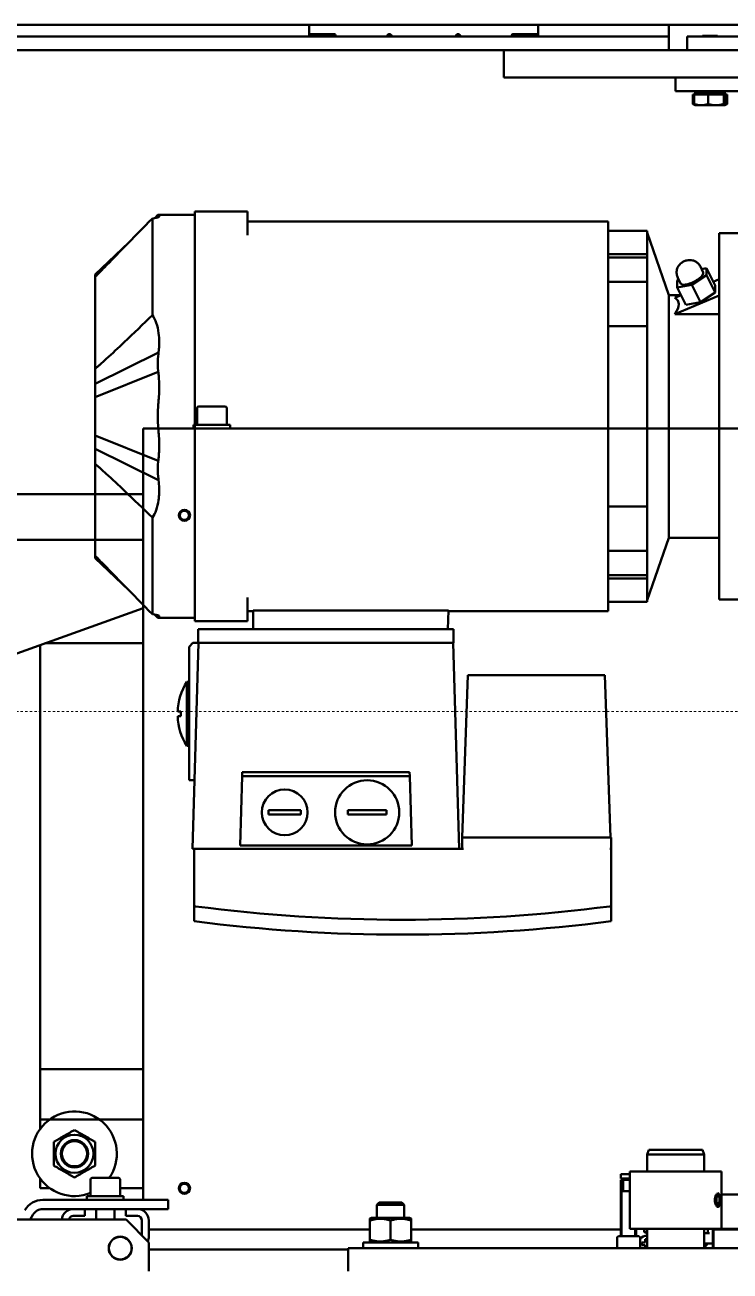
# Model space of a CAD drawing. Header units: metres. Extents: x -11418 to 773, y -8631 to 3561.
# Drawn here: x -3942.3 to -3911.6, y -1683.5 to -1629.1 of the extents above; entities that cross this region are included whole.
import ezdxf

# ---------------------------------------------------------------- set-up
doc = ezdxf.new("R2010")
doc.units = ezdxf.units.M
doc.header["$LTSCALE"] = 0.01
doc.header["$MEASUREMENT"] = 0
doc.linetypes.add('AM_ISO09W050', pattern=[22.5, 12, -1.5, 3, -1.5, 3, -1.5])
doc.layers.get('0').update_dxf_attribs({"color": 30, "lineweight": 0})
for name, color, linetype, lineweight in [('SSN_Lift-AM_0', 7, 'Continuous', 50), ('SSN_PBC-AM_0', 5, 'Continuous', 50), ('SSN_PBC-AM_11', 9, 'AM_ISO09W050', 18)]:
    doc.layers.add(name, color=color, linetype=linetype, lineweight=lineweight)

# ---------------------------------------------------------------- blocks, each defined once
blk = doc.blocks.new('LPBC_3190_D')
at = {"layer": 'SSN_PBC-AM_0'}
for p, q in [((223.22, 885), (223.22, 860)), ((405.21, 885), (405.21, 860)), ((223.71, 860), (223.21, 860)), ((223.21, 855), (223.21, 860)), ((223.21, 855), (223.71, 855)), ((225.89, 784), (223.41, 854.99)), ((223.41, 854.99), (288.21, 854.99)), ((223.71, 860), (223.72, 860)), ((287.71, 855), (223.71, 855)), ((288.21, 854.99), (285.73, 784)), ((287.71, 860), (404.71, 860)), ((287.71, 855), (288.21, 855)), ((288.21, 855), (288.21, 860)), ((289.48, 860), (292.15, 770)), ((385.21, 858.5), (310.21, 858.5)), ((310.21, 858.5), (311.11, 828.16)), ((384.31, 828.16), (385.21, 858.5)), ((405.96, 860), (403.29, 770)), ((404.71, 860), (404.86, 860)), ((404.86, 860), (405.96, 860)), ((321.21, 845), (321.21, 843)), ((338.21, 845), (321.21, 845)), ((338.21, 843), (338.21, 845)), ((358.71, 845), (358.71, 843)), ((372.71, 845), (358.71, 845)), ((372.71, 843), (372.71, 845)), ((321.21, 843), (338.21, 843)), ((358.71, 843), (372.71, 843)), ((311.11, 828.16), (384.31, 828.16)), ((311.16, 826.5), (311.11, 828.16)), ((384.31, 828.16), (384.26, 826.5)), ((405.07, 830), (407.46, 830)), ((407.46, 771.66), (407.46, 830)), ((384.26, 826.5), (311.16, 826.5)), ((408.46, 815), (407.46, 815)), ((408.46, 787), (408.46, 815)), ((412.44, 802), (411.04, 802)), ((411.04, 800), (412.44, 800)), ((285.73, 784), (225.89, 784)), ((408.46, 787), (407.46, 787)), ((291.96, 770), (292.15, 770)), ((291.96, 770), (291.96, 764)), ((403.29, 770), (292.15, 770)), ((403.29, 770), (403.46, 770)), ((403.46, 770), (403.46, 764)), ((403.46, 770), (405.8, 770)), ((405.8, 770), (407.46, 771.66)), ((403.46, 764), (291.96, 764)), ((294.5, 764), (294.22, 755.84)), ((379.5, 764), (379.5, 755.84)), ((382, 760.5), (382, 758.55)), ((382, 760.5), (404.9, 760.5)), ((382, 758.55), (382, 750.1)), ((404.9, 758.55), (404.9, 760.5)), ((404.9, 759), (421.03, 759)), ((404.9, 750.1), (404.9, 758.55)), ((421.42, 757.86), (420.74, 758.51)), ((421.03, 759), (422.47, 757.64)), ((423.5, 757.06), (423.5, 757.48)), ((423.5, 748.94), (423.5, 757.06)), ((207.5, 741.79), (207.5, 752)), ((207.5, 752), (224.5, 752)), ((224.5, 755.76), (224.5, 756.1)), ((224.5, 756.1), (294.22, 756.1)), ((224.5, 750.1), (224.5, 755.76)), ((294.22, 755.84), (379.5, 755.84)), ((379.5, 756.1), (382, 756.1)), ((166, 751), (176, 751)), ((176, 751), (176, 591)), ((198, 724), (207.5, 751.25)), ((224.5, 735.8), (224.5, 750.1)), ((404.9, 735.8), (404.9, 750.1)), ((423.5, 734.85), (423.5, 748.94)), ((433.82, 746.89), (448.5, 733)), ((207.5, 741.79), (207.5, 740.43)), ((207.5, 741.79), (224.5, 741.79)), ((207.5, 740.43), (207.5, 729.82)), ((207.5, 740.43), (224.5, 740.43)), ((224.5, 720.3), (224.5, 735.8)), ((404.9, 720.3), (404.9, 735.8)), ((207.5, 729.82), (207.5, 710.36)), ((207.5, 729.82), (224.5, 729.82)), ((423.5, 720.28), (423.5, 734.85)), ((448.5, 731.94), (447.12, 733.26)), ((448.5, 733), (448.5, 732.67)), ((448.5, 732.67), (448.5, 731.94)), ((448.5, 731.84), (448.5, 731.94)), ((448.5, 731.3), (448.5, 731.84)), ((448.5, 725.43), (448.5, 731.3)), ((448.5, 708.79), (448.5, 725.43)), ((176, 724), (198, 724)), ((198, 724), (198, 618)), ((224.5, 621.7), (224.5, 720.3)), ((404.9, 621.7), (404.9, 720.3)), ((423.5, 715.24), (423.5, 720.28)), ((207.5, 631.64), (207.5, 710.36)), ((207.5, 710.36), (224.5, 710.36)), ((448.5, 696.18), (448.5, 708.79)), ((420.8, 698.86), (448.5, 685.2)), ((448.5, 691.77), (448.5, 696.18)), ((448.5, 685.2), (448.5, 691.77)), ((420.9, 690.49), (448.5, 679.34)), ((448.5, 685.2), (448.5, 679.34)), ((448.5, 673.94), (448.5, 679.34)), ((448.5, 673.94), (448.5, 668.06)), ((448.5, 662.66), (448.5, 668.06)), ((420.9, 651.51), (448.5, 662.66)), ((448.5, 662.66), (448.5, 656.8)), ((420.8, 643.14), (448.5, 656.8)), ((448.5, 650.23), (448.5, 656.8)), ((448.5, 645.82), (448.5, 650.23)), ((448.5, 633.21), (448.5, 645.82)), ((207.5, 631.64), (207.5, 612.18)), ((207.5, 631.64), (224.5, 631.64)), ((448.5, 616.57), (448.5, 633.21)), ((195.39, 626.33), (176, 626.33)), ((195.39, 626.33), (176, 618.18)), ((423.5, 621.72), (423.5, 626.76)), ((184.19, 621.18), (177.82, 616.95)), ((190.57, 622.31), (184.19, 621.18)), ((187.92, 613.61), (184.19, 621.18)), ((194.29, 614.74), (190.57, 622.31)), ((224.5, 606.2), (224.5, 621.7)), ((404.9, 606.2), (404.9, 621.7)), ((423.5, 607.15), (423.5, 621.72)), ((177.82, 616.95), (177.82, 613.86)), ((181.54, 609.38), (177.82, 616.95)), ((195.39, 619.25), (192.64, 618.09)), ((192.68, 618), (198, 618)), ((198, 618), (207.5, 590.75)), ((448.5, 610.7), (448.5, 616.57)), ((178.63, 612.21), (176, 611.1)), ((181.54, 606.29), (177.82, 613.86)), ((187.92, 613.61), (181.54, 609.38)), ((194.29, 614.74), (187.92, 613.61)), ((192.85, 612.94), (194.09, 610.42)), ((193.69, 611.24), (194.29, 611.64)), ((194.29, 611.64), (194.29, 614.74)), ((207.5, 612.18), (207.5, 601.57)), ((224.5, 612.18), (207.5, 612.18)), ((448.5, 610.06), (447.12, 608.74)), ((448.5, 610.16), (448.5, 610.7)), ((448.5, 610.06), (448.5, 610.16)), ((448.5, 610.06), (448.5, 609.33)), ((181.54, 609.38), (181.54, 606.29)), ((181.54, 606.29), (183.68, 606.67)), ((182.98, 608.09), (184.22, 605.56)), ((224.5, 591.9), (224.5, 606.2)), ((404.9, 591.9), (404.9, 606.2)), ((423.5, 593.06), (423.5, 607.15)), ((448.5, 609), (433.82, 595.11)), ((448.5, 609.33), (448.5, 609)), ((207.5, 601.57), (207.5, 600.21)), ((207.5, 601.57), (224.5, 601.57)), ((207.5, 590), (207.5, 600.21)), ((207.5, 600.21), (224.5, 600.21)), ((166, 591), (176, 591)), ((207.5, 590), (224.5, 590)), ((224.5, 586.24), (224.5, 591.9)), ((382, 591.9), (382, 583.45)), ((404.9, 583.45), (404.9, 591.9)), ((423.5, 584.94), (423.5, 593.06)), ((224.5, 585.9), (224.5, 586.24)), ((224.5, 585.9), (382, 585.9)), ((382, 583.45), (382, 581.5)), ((404.9, 581.5), (404.9, 583.45)), ((404.9, 583), (421.03, 583)), ((421.42, 584.14), (420.74, 583.49)), ((422.47, 584.36), (421.03, 583)), ((423.5, 584.52), (423.5, 584.94)), ((382, 581.5), (404.9, 581.5)), ((173.46, 535.08), (172.49, 534.52)), ((172.49, 530.4), (172.49, 534.52)), ((173.11, 530.4), (173.11, 534.52)), ((173.5, 535.1), (173.46, 535.08)), ((173.54, 535.1), (173.5, 535.1)), ((177.42, 535.1), (173.54, 535.1)), ((173.97, 530.4), (173.97, 534.52)), ((183.88, 535.1), (177.42, 535.1)), ((180.86, 530.4), (180.86, 534.52)), ((186.5, 535.1), (183.88, 535.1)), ((186.5, 535.1), (186.54, 535.08)), ((186.54, 535.08), (187.51, 534.52)), ((186.89, 530.4), (186.89, 534.52)), ((187.51, 530.4), (187.51, 534.52)), ((190, 529), (-190, 529)), ((173.11, 530.4), (172.49, 530.4)), ((173.97, 530.4), (173.11, 530.4)), ((173.5, 529.8), (186.5, 529.8)), ((173.5, 529), (173.5, 529.8)), ((180.86, 530.4), (173.97, 530.4)), ((174.18, 530.4), (174.18, 529.8)), ((186.89, 530.4), (180.86, 530.4)), ((185.82, 530.4), (185.82, 529.8)), ((186.5, 529), (186.5, 529.8)), ((187.51, 530.4), (186.89, 530.4)), ((190, 529), (195, 529)), ((195, 523), (195, 529)), ((190, 523), (-190, 523)), ((265, 523), (38, 523)), ((265, 523), (270, 523)), ((270, 511), (270, 523)), ((-190, 511), (190, 511)), ((190, 511), (198, 511)), ((190, 511), (190, 505)), ((198, 511), (203, 511)), ((198, 511), (198, 505)), ((1562, 511), (203, 511)), ((-190, 505), (190, 505)), ((176.77, 504.8), (176.57, 505)), ((176.74, 505), (176.74, 504.82)), ((183.23, 504.8), (176.77, 504.8)), ((183.23, 504.8), (183.43, 505)), ((183.26, 504.82), (183.26, 505)), ((203, 505), (198, 505)), ((198, 500), (198, 505)), ((203, 505), (1562, 505)), ((255, 504.5), (255, 505)), ((255, 504), (255, 504.5)), ((255, 504), (264.3, 504)), ((255, 500), (255, 504)), ((260, 504.5), (260, 505)), ((260, 504), (260, 504.5)), ((266, 504), (264.3, 504)), ((266.5, 505), (266.5, 504.5)), ((343.5, 504.5), (343.5, 505)), ((345.7, 504), (344, 504)), ((345.7, 504), (355, 504)), ((350, 505), (350, 504.5)), ((350, 504.5), (350, 504)), ((355, 505), (355, 504.5)), ((355, 504.5), (355, 504)), ((355, 504), (355, 500)), ((1522, 500), (-1522, 500))]:
    blk.add_line(p, q, dxfattribs=at)
for centre, radius in [((329.71, 844), 14), ((365.71, 844), 10)]:
    blk.add_circle(centre, radius, dxfattribs=at)
for centre, radius, start, end in [((314.21, 190.94), 706.49, 82.59985, 97.40015), ((314.21, 190.94), 700, 82.57209, 97.42791), ((385.96, 801), 26.5, 2.1626, 31.8908), ((385.96, 801), 25.1, 357.7167, 2.2833), ((385.96, 801), 26.5, 328.1092, 357.8374), ((266, 504.5), 0.5, 270, 0), ((290, 505), 1, 180, 0), ((320, 505), 1, 180, 0), ((344, 504.5), 0.5, 180, 270)]:
    blk.add_arc(centre, radius, start, end, dxfattribs=at)
for centre, major_axis, ratio, start_param, end_param in [((433.69, 696.79), (-5.77, 21.76), 0.545079, 1.07013, 1.166678), ((433.69, 696.77), (-5.78, 21.77), 0.544872, 1.165931, 1.331979), ((310.2, 671), (-116.37, -50.15), 0.147289, 6.044364, 6.395217), ((187.92, 610.51), (4.94, 2.43), 0.348382, 0, 3.141593)]:
    blk.add_ellipse(centre, major_axis=major_axis, ratio=ratio, start_param=start_param, end_param=end_param, dxfattribs=at)
for points, knots in [([(223.22, 885), (223.22, 885), (223.22, 885.12), (223.22, 885.65), (223.22, 886.05), (223.22, 887), (223.22, 887.63), (223.22, 889.14), (223.22, 890.01), (223.22, 891.1), (223.22, 891.32), (223.22, 891.55)], [5.94783, 5.94783, 5.94783, 5.94783, 6.317081, 6.317081, 6.686331, 6.686331, 7.057192, 7.057192, 7.428053, 7.428053, 7.517805, 7.517805, 7.517805, 7.517805]), ([(405.21, 891.55), (405.21, 891.32), (405.21, 891.1), (405.21, 890.01), (405.21, 889.14), (405.21, 887.63), (405.21, 887), (405.21, 886.05), (405.21, 885.65), (405.21, 885.12), (405.21, 885), (405.21, 885)], [4.377855, 4.377855, 4.377855, 4.377855, 4.467607, 4.467607, 4.838468, 4.838468, 5.209329, 5.209329, 5.57858, 5.57858, 5.94783, 5.94783, 5.94783, 5.94783]), ([(223.22, 885), (223.22, 885), (223.23, 885), (223.28, 885.01), (223.32, 885.01), (223.41, 885.02), (223.47, 885.03), (223.59, 885.05), (223.66, 885.06), (223.72, 885.07)], [-0.30262594, -0.30262594, -0.30262594, -0.30262594, -0.2837998, -0.2837998, -0.26497366, -0.26497366, -0.2459708, -0.2459708, -0.22696793, -0.22696793, -0.22696793, -0.22696793]), ([(404.71, 885.07), (404.77, 885.06), (404.84, 885.05), (404.96, 885.03), (405.02, 885.02), (405.11, 885.01), (405.15, 885.01), (405.2, 885), (405.21, 885), (405.21, 885)], [0.07565495, 0.07565495, 0.07565495, 0.07565495, 0.09465782, 0.09465782, 0.11366068, 0.11366068, 0.13248682, 0.13248682, 0.15131295, 0.15131295, 0.15131295, 0.15131295]), ([(420.74, 758.98), (420.65, 758.97), (420.5, 758.96), (420.5, 758.92), (420.5, 758.92), (420.5, 758.92)], [-0.5308675, -0.5308675, -0.5308675, -0.5308675, -0.2647094, -0.2647094, -0.2646819, -0.2646819, -0.2646819, -0.2646819]), ([(420.5, 758.31), (420.5, 758.25), (420.58, 758.16), (421.26, 757.86), (422.19, 757.66), (423.5, 757.48)], [-1.176258, -1.176258, -1.176258, -1.176258, -0.779951, -0.779951, -0.000005, -0.000005, -0.000005, -0.000005]), ([(420.74, 758.84), (420.81, 758.82), (421.02, 758.78), (421.02, 758.62), (420.81, 758.54), (420.74, 758.51)], [-0.3673436, -0.3673436, -0.3673436, -0.3673436, -0.1840265, -0.1840265, -0.000007, -0.000007, -0.000007, -0.000007]), ([(448.5, 731.84), (448.46, 731.88), (448.38, 731.96), (448.21, 732.14), (448.14, 732.22), (447.91, 732.45), (447.75, 732.61), (447.27, 733.11), (446.94, 733.44), (445.88, 734.53), (445.15, 735.28), (441.72, 738.8), (438.86, 741.73), (432.1, 748.66), (427.56, 753.32), (423.5, 757.48)], [0.000013, 0.000013, 0.000013, 0.000013, 0.018184, 0.018184, 0.031652, 0.031652, 0.059666, 0.059666, 0.119788, 0.119788, 0.253025, 0.253025, 0.748071, 0.748071, 1.526973, 1.526973, 1.526973, 1.526973]), ([(423.5, 715.24), (422.8, 714.24), (422.25, 713.12), (421.33, 710.59), (420.99, 709.11), (420.63, 706.6), (420.55, 705.54), (420.52, 704.48)], [-1.691791, -1.691791, -1.691791, -1.691791, -1.324733, -1.324733, -0.879393, -0.879393, -0.562135, -0.562135, -0.562135, -0.562135]), ([(423.5, 715.24), (427.42, 711.4), (431.65, 707.28), (438.22, 701.05), (440.96, 698.5), (444.51, 695.28), (445.41, 694.48), (446.71, 693.33), (447.1, 692.99), (447.66, 692.5), (447.84, 692.35), (448.09, 692.12), (448.18, 692.05), (448.37, 691.88), (448.46, 691.81), (448.5, 691.77)], [0.000006, 0.000006, 0.000006, 0.000006, 1.961161, 1.961161, 3.224292, 3.224292, 3.653541, 3.653541, 3.835537, 3.835537, 3.917453, 3.917453, 3.956166, 3.956166, 4.008175, 4.008175, 4.008175, 4.008175]), ([(420.8, 698.86), (420.88, 698.28), (421.1, 696.6), (421.15, 692.47), (420.97, 691.02), (420.9, 690.49)], [-0.3190872, -0.3190872, -0.3190872, -0.3190872, -0.1593745, -0.1593745, -0.0000067, -0.0000067, -0.0000067, -0.0000067]), ([(420.9, 690.49), (420.87, 690.23), (420.84, 689.96), (420.79, 689.43), (420.76, 689.16), (420.69, 688.36), (420.65, 687.81), (420.54, 686.17), (420.51, 685.06), (420.5, 683.83), (420.5, 683.69), (420.5, 683.56)], [-0.8585284, -0.8585284, -0.8585284, -0.8585284, -0.8117665, -0.8117665, -0.7645729, -0.7645729, -0.6690591, -0.6690591, -0.4746607, -0.4746607, -0.4516087, -0.4516087, -0.4516087, -0.4516087]), ([(420.5, 683.56), (420.5, 682.6), (420.52, 681.63), (420.64, 679.07), (420.71, 678.32), (420.81, 677.38)], [-0.4516087, -0.4516087, -0.4516087, -0.4516087, -0.28216, -0.28216, -0.0000015, -0.0000015, -0.0000015, -0.0000015]), ([(420.81, 677.38), (420.81, 677.37), (420.82, 677.28), (420.83, 677.17), (420.83, 677.12), (420.85, 676.96), (420.86, 676.86), (420.89, 676.54), (420.9, 676.33), (420.96, 675.7), (420.99, 675.28), (421.09, 673.57), (421.13, 672.29), (421.13, 671)], [-0.6410513, -0.6410513, -0.6410513, -0.6410513, -0.6246952, -0.6246952, -0.6087883, -0.6087883, -0.5770124, -0.5770124, -0.5136015, -0.5136015, -0.3872576, -0.3872576, -0.0000107, -0.0000107, -0.0000107, -0.0000107]), ([(421.13, 671), (421.13, 669.71), (421.09, 668.43), (420.99, 666.72), (420.96, 666.3), (420.9, 665.67), (420.89, 665.46), (420.86, 665.14), (420.85, 665.04), (420.83, 664.88), (420.83, 664.83), (420.82, 664.72), (420.81, 664.63), (420.81, 664.62)], [-0.1243683, -0.1243683, -0.1243683, -0.1243683, -0.0492446, -0.0492446, -0.0247347, -0.0247347, -0.0124333, -0.0124333, -0.006269, -0.006269, -0.0031831, -0.0031831, -0.0000102, -0.0000102, -0.0000102, -0.0000102]), ([(420.81, 664.62), (420.71, 663.69), (420.64, 662.94), (420.52, 660.38), (420.5, 659.41), (420.5, 658.44)], [-1.4623984, -1.4623984, -1.4623984, -1.4623984, -0.9847565, -0.9847565, -0.6936447, -0.6936447, -0.6936447, -0.6936447]), ([(420.5, 658.44), (420.5, 658.32), (420.5, 658.2), (420.51, 656.98), (420.54, 655.86), (420.64, 654.2), (420.68, 653.66), (420.76, 652.84), (420.78, 652.58), (420.84, 652.04), (420.87, 651.78), (420.9, 651.51)], [-0.6936447, -0.6936447, -0.6936447, -0.6936447, -0.6588269, -0.6588269, -0.3251715, -0.3251715, -0.1612425, -0.1612425, -0.0802494, -0.0802494, -0.000017, -0.000017, -0.000017, -0.000017]), ([(420.9, 651.51), (420.97, 650.98), (421.15, 649.53), (421.1, 645.4), (420.88, 643.72), (420.8, 643.14)], [-0.3536946, -0.3536946, -0.3536946, -0.3536946, -0.1773639, -0.1773639, -0.0000181, -0.0000181, -0.0000181, -0.0000181]), ([(448.5, 650.23), (448.46, 650.19), (448.37, 650.12), (448.18, 649.95), (448.1, 649.88), (447.84, 649.65), (447.66, 649.5), (447.1, 649.01), (446.71, 648.67), (445.42, 647.53), (444.52, 646.73), (441.01, 643.55), (438.31, 641.03), (431.74, 634.8), (427.45, 630.64), (423.5, 626.76)], [0.00002, 0.00002, 0.00002, 0.00002, 0.019056, 0.019056, 0.033209, 0.033209, 0.063175, 0.063175, 0.129853, 0.129853, 0.286219, 0.286219, 0.742804, 0.742804, 1.467619, 1.467619, 1.467619, 1.467619]), ([(420.8, 643.14), (420.78, 642.96), (420.76, 642.78), (420.72, 642.42), (420.7, 642.24), (420.64, 641.7), (420.61, 641.34), (420.54, 640.26), (420.51, 639.54), (420.5, 638.72), (420.5, 638.62), (420.5, 638.53)], [-1.6825379, -1.6825379, -1.6825379, -1.6825379, -1.6288644, -1.6288644, -1.5750404, -1.5750404, -1.4672011, -1.4672011, -1.2523035, -1.2523035, -1.2228323, -1.2228323, -1.2228323, -1.2228323]), ([(420.5, 638.53), (420.5, 637.24), (420.57, 635.94), (420.94, 633.14), (421.27, 631.6), (422.21, 628.96), (422.77, 627.79), (423.5, 626.76)], [-1.222832, -1.222832, -1.222832, -1.222832, -0.838847, -0.838847, -0.378416, -0.378416, -0.00001, -0.00001, -0.00001, -0.00001]), ([(184.22, 605.56), (184.46, 605.08), (184.78, 604.64), (185.5, 603.89), (185.9, 603.6), (186.75, 603.12), (187.17, 602.98), (188.07, 602.75), (188.49, 602.72), (189.4, 602.72), (189.79, 602.79), (190.7, 603.01), (191.13, 603.18), (191.96, 603.61), (192.36, 603.86), (193.07, 604.49), (193.32, 604.74), (193.77, 605.35), (193.95, 605.63), (194.25, 606.26), (194.36, 606.55), (194.59, 607.44), (194.67, 608.12), (194.49, 609.4), (194.34, 609.93), (194.09, 610.42)], [1.570796, 1.570796, 1.570796, 1.570796, 1.682337, 1.682337, 1.803873, 1.803873, 1.958414, 1.958414, 2.184838, 2.184838, 2.56338, 2.56338, 3.191699, 3.191699, 3.820017, 3.820017, 4.121566, 4.121566, 4.302042, 4.302042, 4.421772, 4.421772, 4.599442, 4.599442, 4.712389, 4.712389, 4.712389, 4.712389]), ([(423.5, 584.52), (427.46, 588.58), (431.85, 593.09), (438.59, 600), (441.56, 603.04), (445.1, 606.67), (445.83, 607.42), (446.91, 608.53), (447.25, 608.87), (447.74, 609.38), (447.9, 609.54), (448.13, 609.78), (448.21, 609.85), (448.38, 610.04), (448.46, 610.12), (448.5, 610.16)], [0.000001, 0.000001, 0.000001, 0.000001, 1.917786, 1.917786, 3.209122, 3.209122, 3.551073, 3.551073, 3.705326, 3.705326, 3.777143, 3.777143, 3.811652, 3.811652, 3.8581, 3.8581, 3.8581, 3.8581]), ([(423.5, 584.52), (422.22, 584.35), (421.3, 584.15), (420.58, 583.85), (420.5, 583.76), (420.5, 583.69)], [-0.76993, -0.76993, -0.76993, -0.76993, -0.4301484, -0.4301484, -0.2448902, -0.2448902, -0.2448902, -0.2448902]), ([(420.74, 583.16), (420.63, 583.14), (420.5, 583.11), (420.5, 583.08), (420.5, 583.08), (420.5, 583.08)], [-0.4657405, -0.4657405, -0.4657405, -0.4657405, -0.2338083, -0.2338083, -0.2336363, -0.2336363, -0.2336363, -0.2336363]), ([(420.74, 583.49), (420.81, 583.46), (421.02, 583.38), (421.02, 583.22), (420.81, 583.18), (420.74, 583.16)], [-0.3500061, -0.3500061, -0.3500061, -0.3500061, -0.1750235, -0.1750235, -0.000007, -0.000007, -0.000007, -0.000007]), ([(420.74, 583.02), (420.81, 583.02), (421.03, 583), (421.03, 583), (421.03, 583), (421.03, 583)], [-0.3588248, -0.3588248, -0.3588248, -0.3588248, -0.179593, -0.179593, -0.1794744, -0.1794744, -0.1794744, -0.1794744])]:
    blk.add_open_spline(points, degree=3, knots=knots, dxfattribs=at)
for points in [[(420.5, 758.92), (420.5, 758.89), (420.63, 758.86), (420.74, 758.84)], [(420.74, 758.51), (420.64, 758.48), (420.5, 758.41), (420.5, 758.31)], [(421.03, 759), (421.03, 759), (420.81, 758.98), (420.74, 758.98)], [(421, 758.74), (421.37, 758.4), (421.73, 758.05), (422.09, 757.71)], [(437.77, 742.85), (441.35, 739.45), (444.92, 736.06), (448.5, 732.67)], [(448.5, 609.33), (444.92, 605.94), (441.35, 602.55), (437.77, 599.15)], [(420.5, 583.69), (420.5, 583.59), (420.64, 583.52), (420.74, 583.49)], [(420.5, 583.08), (420.5, 583.04), (420.65, 583.03), (420.74, 583.02)], [(422.09, 584.29), (421.73, 583.95), (421.37, 583.6), (421, 583.26)]]:
    blk.add_open_spline(points, degree=3, dxfattribs=at)
for points, weights in [([(173.3, 534.9), (172.91, 534.76), (172.49, 534.52)], [1.01833294344, 1.0154801981, 1]), ([(173.54, 535.1), (173.34, 535.1), (173.11, 534.52)], [1, 1.0379548493, 1]), ([(173.97, 534.52), (173.74, 535.1), (173.54, 535.1)], [1, 1.0379548493, 1]), ([(177.42, 535.1), (175.82, 535.1), (173.97, 534.52)], [1, 1.0379548493, 1]), ([(180.86, 534.52), (179.02, 535.1), (177.42, 535.1)], [1, 1.0379548493, 1]), ([(183.88, 535.1), (182.48, 535.1), (180.86, 534.52)], [1, 1.0379548493, 1]), ([(186.89, 534.52), (185.27, 535.1), (183.88, 535.1)], [1, 1.0379548493, 1]), ([(186.54, 535.08), (186.7, 534.98), (186.89, 534.52)], [1.01254673578, 1.0300245018, 1]), ([(187.51, 534.52), (187.09, 534.76), (186.7, 534.9)], [1, 1.0154801981, 1.01833294344])]:
    blk.add_rational_spline(points, weights, degree=2, dxfattribs=at)
at = {"layer": 'SSN_PBC-AM_11'}
blk.add_line((-1600, 800), (1600, 800), dxfattribs=at)
blk = doc.blocks.new('Lift_20-024-10000')
at = {"layer": 'SSN_Lift-AM_0'}
for p, q in [((-425, 1031.9), (-425, 1044.4)), ((-338, 1034.4), (-338, 1044.4)), ((-338, 1035), (-425, 1035)), ((-338, 1034.4), (-138, 1034.4)), ((-331.5, 1034.4), (-331.5, 1031.9)), ((-307.5, 1034.4), (-307.5, 1031.9)), ((-220.51, 1029.8), (-220.51, 1034.4)), ((-210.51, 1029.8), (-210.51, 1034.4)), ((-208.3, 1033.1), (-208.3, 1034.4)), ((-207.5, 1034.4), (-207.5, 1025.9)), ((-182.5, 1034.4), (-182.5, 1025.9)), ((-178.7, 1032.4), (-178.7, 1034.4)), ((-178.45, 1025.9), (-178.45, 1034.4)), ((-425, 1031.9), (-435, 1021.9)), ((-425.03, 1029.3), (-425.03, 1022.3)), ((-307.5, 1031.9), (-331.5, 1031.9)), ((-327.8, 1031.9), (-328.5, 1031.5)), ((-328.5, 1030.69), (-328.5, 1022.31)), ((-319.5, 1030.69), (-319.5, 1022.31)), ((-311.2, 1031.9), (-310.5, 1031.5)), ((-310.5, 1030.69), (-310.5, 1022.31)), ((-211.11, 1029.2), (-219.91, 1029.2)), ((-218.95, 1009.5), (-218.95, 1029.2)), ((-218.7, 1009.5), (-218.7, 1029.2)), ((-212.7, 1025.9), (-212.7, 1029.2)), ((-212.2, 1025.9), (-212.2, 1029.2)), ((-209.7, 1033.1), (-208.3, 1033.1)), ((-209.7, 1031.9), (-209.7, 1033.1)), ((-208.3, 1031.9), (-209.7, 1031.9)), ((-208.3, 1030.5), (-208.3, 1031.9)), ((-207.5, 1030.5), (-208.3, 1030.5)), ((-182.5, 1034.19), (-180.97, 1032.4)), ((-182.5, 1032.5), (-181.3, 1032.5)), ((-180.18, 1032.4), (-182.5, 1032.4)), ((-181.3, 1032.5), (-181.2, 1032.4)), ((-180.18, 1032.4), (-178.7, 1032.4)), ((-178.7, 1027.9), (-178.7, 1032.4)), ((-428.03, 1022.3), (-428.03, 1028.87)), ((-425.03, 1026.24), (-328.5, 1026.24)), ((-310.5, 1026.24), (-218.95, 1026.24)), ((-175, 1025.9), (-215, 1025.9)), ((-215, 1025.9), (-215, 1000.9)), ((-208.2, 1027.75), (-208.7, 1027.25)), ((-207.5, 1027.25), (-208.7, 1027.25)), ((-208.7, 1025.9), (-208.7, 1027.25)), ((-208.2, 1027.75), (-207.5, 1027.75)), ((-182.5, 1027.9), (-180.18, 1027.9)), ((-180.9, 1025.9), (-180.9, 1027.9)), ((-178.7, 1025.9), (-178.7, 1027.9)), ((-178.45, 1026.24), (-165.5, 1026.24)), ((-175, 1025.9), (-165.5, 1025.9)), ((-175, 1025.9), (-175, 1000.9)), ((-497.5, 1021.9), (-435, 1021.9)), ((-475.66, 1019.8), (-476.88, 1021.9)), ((-458.03, 1020.3), (-453.03, 1020.3)), ((-453.03, 1020.3), (-453.03, 1017.3)), ((-448.03, 1017.3), (-448.03, 1021.9)), ((-440.03, 1017.3), (-440.03, 1021.9)), ((-435.03, 1020.3), (-430.03, 1020.3)), ((-435.03, 1017.3), (-435.03, 1020.3)), ((-327.8, 1021.1), (-328.5, 1021.5)), ((-327.8, 1021.1), (-311.2, 1021.1)), ((-325.5, 1021.1), (-325.5, 1015.4)), ((-313.5, 1021.1), (-313.5, 1015.4)), ((-311.2, 1021.1), (-310.5, 1021.5)), ((-458.03, 1017.3), (-471.33, 1017.3)), ((-471.33, 1013.3), (-416.53, 1013.3)), ((-453.03, 1017.3), (-458.03, 1017.3)), ((-435.03, 1017.3), (-453.03, 1017.3)), ((-452.03, 1013.3), (-452.03, 1011.7)), ((-436.03, 1013.3), (-436.03, 1011.7)), ((-430.03, 1017.3), (-435.03, 1017.3)), ((-416.53, 1017.3), (-430.03, 1017.3)), ((-427.5, 1017.3), (-427.5, 1017.98)), ((-427.5, 685.54), (-427.5, 1013.3)), ((-416.53, 1017.3), (-416.53, 1013.3)), ((-325.5, 1015.4), (-313.5, 1015.4)), ((-324.5, 1014.4), (-325.5, 1015.4)), ((-314.5, 1014.4), (-324.5, 1014.4)), ((-314.5, 1014.4), (-313.5, 1015.4)), ((-176.31, 1015.64), (-177.05, 1016.11)), ((-472.5, 1008.14), (-468.33, 1008.14)), ((-472.5, 1003.96), (-472.5, 1008.14)), ((-436.03, 1011.7), (-452.03, 1011.7)), ((-450.53, 1004.5), (-450.53, 1011.7)), ((-437.53, 1004.5), (-437.53, 1011.7)), ((-437.53, 1008.14), (-427.5, 1008.14)), ((-218.95, 1009.5), (-218.95, 1004.5)), ((-218.95, 1009.5), (-218.7, 1009.5)), ((-215, 1009.5), (-218.7, 1009.5)), ((-217.95, 1005), (-217.95, 1009.5)), ((-177.58, 1011.61), (-177.15, 1011.77)), ((-176.86, 1011.27), (-177.3, 1011.03)), ((-177.24, 1011.74), (-176.78, 1011.74)), ((-177.15, 1011.77), (-177.01, 1012.13)), ((-176.31, 1011.16), (-177.05, 1010.69)), ((-176.78, 1011.74), (-176.86, 1011.27)), ((-152.47, 1010.9), (-175, 1010.9)), ((-438.33, 1003.7), (-449.73, 1003.7)), ((-217.45, 1004.5), (-218.95, 1004.5)), ((-218.95, 1004), (-215, 1004)), ((-218.95, 1004), (-218.95, 1002)), ((-215, 1002), (-218.95, 1002)), ((-215, 1004.5), (-217.45, 1004.5)), ((-175, 1000.9), (-215, 1000.9)), ((-207.5, 1000.9), (-207.5, 993.4)), ((-182.5, 1000.9), (-182.5, 993.4)), ((-207.5, 993.4), (-182.5, 993.4)), ((-206.77, 991.4), (-207.5, 993.4)), ((-183.23, 991.4), (-206.77, 991.4)), ((-183.23, 991.4), (-182.5, 993.4)), ((-472.5, 978.14), (-472.5, 982.31)), ((-472.5, 978.14), (-472.5, 958.24)), ((-427.5, 978.14), (-472.5, 978.14)), ((-472.5, 958.24), (-472.5, 956.14)), ((-472.5, 956.14), (-427.5, 956.14)), ((-472.5, 956.14), (-472.5, 951.04)), ((-472.5, 775.24), (-472.5, 951.04)), ((-762.5, 875), (-427.5, 754.74)), ((-472.5, 775.24), (-472.5, 770.9)), ((-427.5, 770.14), (-470.38, 770.14)), ((-427.5, 725), (-953.5, 725)), ((-427.5, 705), (-953.5, 705)), ((-427.5, 685.54), (-427.5, 676.24)), ((-97.5, 676.24), (-427.5, 676.24)), ((-405.5, 674.64), (-405.5, 676.24)), ((-389.5, 674.64), (-389.5, 676.24)), ((-405.5, 674.64), (-389.5, 674.64)), ((-404, 667.44), (-404, 674.64)), ((-391, 667.44), (-391, 674.64)), ((-391.8, 666.64), (-403.2, 666.64))]:
    blk.add_line(p, q, dxfattribs=at)
for centre, radius in [((-437.5, 1034.4), 5.05), ((-437.5, 1034.4), 4.93), ((-409.5, 1008.24), 2.46), ((-409.5, 1008.24), 2.01), ((-457.5, 993.14), 8.3), ((-457.5, 993.14), 6), ((-457.5, 993.14), 6), ((-457.5, 993.14), 5.5), ((-409.5, 714.24), 2.46), ((-409.5, 714.24), 2.01)]:
    blk.add_circle(centre, radius, dxfattribs=at)
for centre, radius, start, end in [((-430.03, 1029.3), 5, 0, 24.9236), ((-219.91, 1029.8), 0.6, 180, 270), ((-211.11, 1029.8), 0.6, 270, 0), ((-207.7, 1032.5), 3.5, 216.7032, 273.2758), ((-471.33, 1022.3), 5, 210, 270), ((-458.03, 1022.3), 5, 184.5562, 270), ((-458.03, 1022.3), 2, 191.4546, 270), ((-430.03, 1022.3), 2, 270, 0), ((-430.03, 1022.3), 5, 270, 0), ((-471.33, 1022.3), 9, 210, 270), ((-457.5, 993.14), 18.5, 67.8675, 34.8107), ((-449.73, 1004.5), 0.8, 180, 270), ((-438.33, 1004.5), 0.8, 270, 0), ((-217.45, 1005), 0.5, 180, 270), ((-403.2, 667.44), 0.8, 180, 270), ((-391.8, 667.44), 0.8, 270, 0)]:
    blk.add_arc(centre, radius, start, end, dxfattribs=at)
for major_axis, start_param, end_param in [((0, -2.31), 5.888866, 11.777261), ((0, 1.8), 2.747274, 8.635668)]:
    blk.add_ellipse((-176.52, 1013.4), major_axis=major_axis, ratio=0.382372, start_param=start_param, end_param=end_param, dxfattribs=at)
for points, weights in [([(-328.5, 1030.69), (-328.5, 1031.5), (-328.5, 1031.5)], [1, 1.07735026919, 1.07735026919]), ([(-319.5, 1030.69), (-324, 1032.19), (-328.5, 1030.69)], [1, 1.15470053838, 1]), ([(-310.5, 1030.69), (-315, 1032.19), (-319.5, 1030.69)], [1, 1.15470053838, 1]), ([(-310.5, 1031.5), (-310.5, 1031.5), (-310.5, 1030.69)], [1.07735026919, 1.07735026919, 1]), ([(-328.5, 1022.31), (-324, 1020.81), (-319.5, 1022.31)], [1, 1.15470053838, 1]), ([(-328.5, 1021.5), (-328.5, 1021.5), (-328.5, 1022.31)], [1.07735026919, 1.07735026919, 1]), ([(-319.5, 1022.31), (-315, 1020.81), (-310.5, 1022.31)], [1, 1.15470053838, 1]), ([(-310.5, 1022.31), (-310.5, 1021.5), (-310.5, 1021.5)], [1, 1.07735026919, 1.07735026919]), ([(-466.5, 998.33), (-462, 1000.93), (-457.5, 1003.53)], [1, 1.15470053838, 1]), ([(-457.5, 1003.53), (-453, 1000.93), (-448.5, 998.33)], [1, 1.15470053838, 1]), ([(-466.5, 987.94), (-466.5, 993.14), (-466.5, 998.33)], [1, 1.15470053838, 1]), ([(-448.5, 998.33), (-448.5, 993.14), (-448.5, 987.94)], [1, 1.15470053838, 1]), ([(-457.5, 982.74), (-462, 985.34), (-466.5, 987.94)], [1, 1.15470053838, 1]), ([(-448.5, 987.94), (-453, 985.34), (-457.5, 982.74)], [1, 1.15470053838, 1])]:
    blk.add_rational_spline(points, weights, degree=2, dxfattribs=at)
for points, knots in [([(-176.52, 1010.4), (-176.66, 1010.4), (-176.83, 1010.48), (-177.15, 1010.78), (-177.31, 1011.01), (-177.56, 1011.54), (-177.68, 1011.88), (-177.84, 1012.62), (-177.88, 1013.02), (-177.88, 1013.4), (-177.88, 1013.78), (-177.84, 1014.18), (-177.68, 1014.92), (-177.56, 1015.26), (-177.31, 1015.79), (-177.15, 1016.02), (-176.83, 1016.32), (-176.66, 1016.4), (-176.52, 1016.4)], [1.3582764, 1.3582764, 1.3582764, 1.3582764, 1.4714651, 1.4714651, 1.5846538, 1.5846538, 1.6978445, 1.6978445, 1.8110352, 1.8110352, 1.8110352, 1.9242259, 1.9242259, 2.0374166, 2.0374166, 2.1506053, 2.1506053, 2.263794, 2.263794, 2.263794, 2.263794]), ([(-176.52, 1016.4), (-176.38, 1016.4), (-176.23, 1016.32), (-175.99, 1016.02), (-175.89, 1015.79), (-175.74, 1015.26), (-175.68, 1014.92), (-175.6, 1014.18), (-175.58, 1013.78), (-175.58, 1013.02), (-175.6, 1012.62), (-175.68, 1011.88), (-175.74, 1011.54), (-175.89, 1011.01), (-175.99, 1010.78), (-176.23, 1010.48), (-176.38, 1010.4), (-176.52, 1010.4)], [0.4527588, 0.4527588, 0.4527588, 0.4527588, 0.5659475, 0.5659475, 0.6791362, 0.6791362, 0.7923269, 0.7923269, 0.9055176, 0.9055176, 1.0187083, 1.0187083, 1.131899, 1.131899, 1.2450877, 1.2450877, 1.3582764, 1.3582764, 1.3582764, 1.3582764])]:
    blk.add_open_spline(points, degree=3, knots=knots, dxfattribs=at)
blk = doc.blocks.new('A$C4EFB1426')
at = {"layer": 'SSN_Lift-AM_0', "xscale": -0.9999999999999992, "rotation": 180}
blk.add_blockref('Lift_20-024-10000', (1959.12, -1215.47), dxfattribs=at)
at = {"layer": 'SSN_PBC-AM_11', "color": 5, "rotation": 180}
blk.add_blockref('LPBC_3190_D', (1959.12, -1215.47), dxfattribs=at)

msp = doc.modelspace()

# ---------------------------------------------------------------- block references
at = {"xscale": 0.1, "yscale": 0.1, "zscale": 0.1}
msp.add_blockref('A$C4EFB1426', (-4090.347, -1457.513), dxfattribs=at)

doc.saveas('drawing.dxf')
